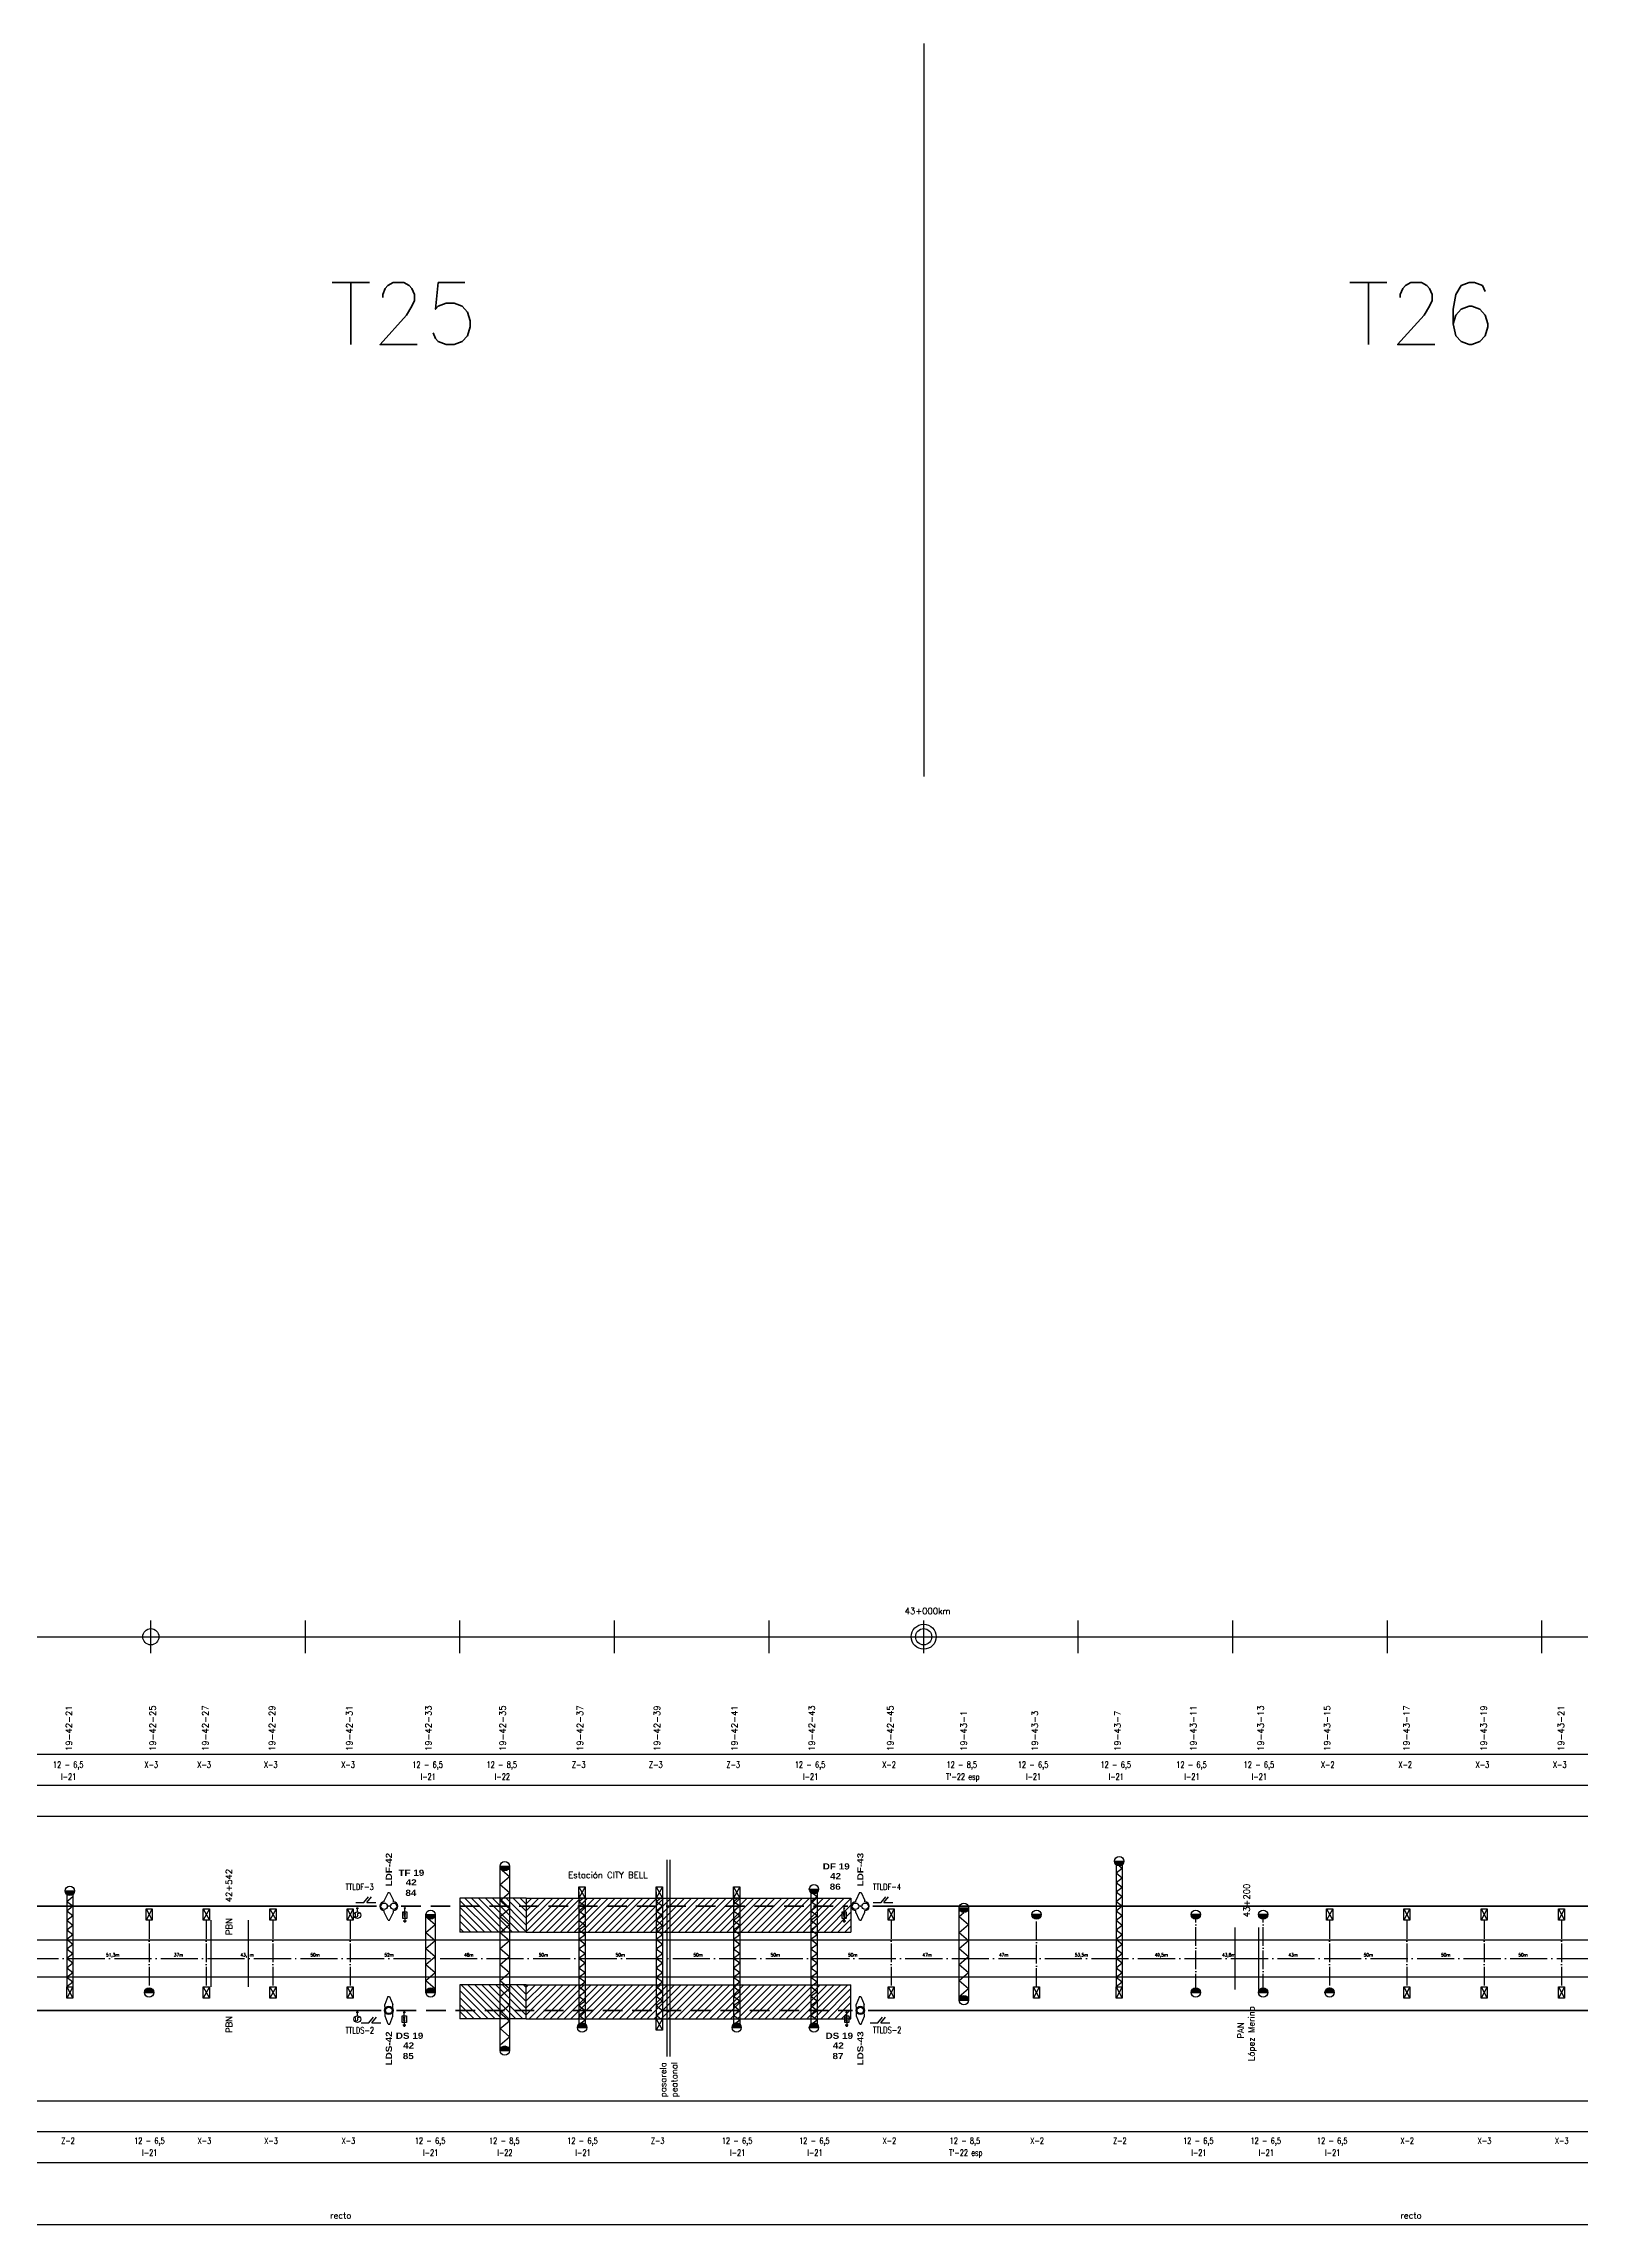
# Model space of a CAD drawing. Header units: millimetres. Extents: x 63 to 27368, y 135 to 1565.
# Drawn here: x 16999 to 17994, y 155 to 1565 of the extents above; entities that cross this region are included whole.
import ezdxf

# ---------------------------------------------------------------- set-up
doc = ezdxf.new("R2010")
doc.units = ezdxf.units.MM
doc.linetypes.add('ACAD_ISO04W100', pattern=[30, 24, -3, 0, -3])
doc.linetypes.add('DASHED', pattern=[19.05, 12.7, -6.35])
for name, color, linetype in [('CARTELES', 7, 'Continuous'), ('catenaria via ascendente', 7, 'Continuous'), ('catenaria vía descendente', 7, 'Continuous'), ('Descargadores', 30, 'Continuous'), ('Eje de entrevías', 254, 'Continuous'), ('ESQUEMA', 7, 'Continuous'), ('LDF', 5, 'Continuous'), ('LDS', 1, 'Continuous'), ('longitud vano', 7, 'Continuous'), ('Nº de poste', 6, 'Continuous'), ('progresivas', 4, 'Continuous'), ('retención LDF-LDS', 6, 'Continuous'), ('Seccionamiento', 20, 'Continuous'), ('TEXTOS', 3, 'Continuous')]:
    doc.layers.add(name, color=color, linetype=linetype)
doc.styles.add('ROMANS', font='romans.shx', dxfattribs={"width": 0.7})
doc.styles.add('SIMPLEX', font='simplex.shx', dxfattribs={"width": 0.75})
doc.styles.add('STYLE1', font='romans.shx')
doc.styles.add('TEXTO_SELLO', font='')
doc.styles.get('TEXTO_SELLO').set_extended_font_data('Arial Black', bold=True)
pattern_1 = [(45, (3581.6194, 0), (-2.245064, 2.245064), [])]
pattern_2 = [(135, (9, 0), (-2.24506403, -2.24506403), [])]

# ---------------------------------------------------------------- blocks, each defined once
blk = doc.blocks.new('Retención LDS')
at = {"layer": 'retención LDF-LDS', "color": 4}
for p, q in [((-0.6, 9), (-2.6, 3.8)), ((-2.5, 1), (-2.6, 3.8)), ((-0.6, 9), (0.4, 9)), ((0.4, 9), (2.5, 3.8)), ((2.5, 1.1), (2.5, 3.8)), ((-2.5, -3.8), (-2.5, -1.1)), ((-0.4, -9), (-2.5, -3.8)), ((-0.4, -9), (0.6, -9)), ((0.6, -9), (2.6, -3.8)), ((2.6, -3.8), (2.5, -1))]:
    blk.add_line(p, q, dxfattribs=at)
for radius in [2.73, 2.1]:
    blk.add_circle((0, 0), radius, dxfattribs=at)
blk = doc.blocks.new('Retención LDF')
at = {"color": 5}
blk.add_circle((0, 0), 0.128, dxfattribs=at)
at = {"layer": 'retención LDF-LDS', "color": 5}
for p, q in [((-0.5, 9), (-3, 3.8)), ((-3, 2.8), (-3, 3.8)), ((1, 0), (-1, 0)), ((-0.5, 9), (0.5, 9)), ((0.5, 9), (3, 3.8)), ((3, 2.8), (3, 3.8)), ((-3, -3.8), (-3, -2.8)), ((-0.5, -9), (-3, -3.8)), ((-0.5, -9), (0.5, -9)), ((0.5, -9), (3, -3.8)), ((3, -3.8), (3, -2.8))]:
    blk.add_line(p, q, dxfattribs=at)
for centre in [(-3.1, 0), (3.1, 0)]:
    blk.add_circle(centre, 2.1, dxfattribs=at)
for centre, start, end in [((-3, 0), 90, 270), ((3, 0), 270, 90)]:
    blk.add_arc(centre, 2.79, start, end, dxfattribs=at)
blk = doc.blocks.new('Descargador')
at = {"color": 30}
for p, q in [((0, -3.8), (0, 0)), ((0, -4), (-0.5, -3.1)), ((0, -4.8), (-0.5, -3.9)), ((0, -5.6), (-0.5, -4.7)), ((0, -4), (0.5, -3.1)), ((0, -4.8), (0.5, -3.9)), ((0, -5.6), (0.5, -4.7))]:
    blk.add_line(p, q, dxfattribs=at)
at = {"layer": 'Descargadores', "color": 30}
for p, q in [((-1, -8.1), (1, -8.1)), ((-0.7, -8.5), (0.7, -8.5)), ((-0.4, -8.9), (0.4, -8.9)), ((0, -5.6), (0, -8.1))]:
    blk.add_line(p, q, dxfattribs=at)
blk.add_lwpolyline([(-1.3, -2.3), (1.3, -2.3), (1.3, -6.6), (-1.3, -6.6)], close=True, dxfattribs=at)
blk.add_circle((0, 0), 0.381, dxfattribs=at)
blk = doc.blocks.new('Seccionador')
at = {"layer": 'Seccionamiento'}
for p, q in [((-5.1, 0), (0, 0)), ((0, 0), (3, 3.7)), ((1.9, 0), (4.9, 3.7)), ((1.9, 0), (7.7, 0))]:
    blk.add_line(p, q, dxfattribs=at)
blk = doc.blocks.new('Localizador falla')
at = {"color": 30}
blk.add_line((0, -2.2), (0, 0), dxfattribs=at)
at = {"layer": 'Descargadores', "color": 30}
for centre, radius in [((0, 0), 0.381), ((0, -4.4), 2.18)]:
    blk.add_circle(centre, radius, dxfattribs=at)
at = {"layer": 'ESQUEMA', "color": 7, "style": 'ROMANS', "width": 0.9}
blk.add_text('LF', height=2, dxfattribs=at).set_placement((-1.5, -5.4))

msp = doc.modelspace()

# ---------------------------------------------------------------- hatches: boundary and pattern name
for points in [[(17300.2, 386.6), (17294.2, 386.6, 1)], [(17697.7, 389.9), (17691.7, 389.9, 1)], [(17018.8, 370.7), (17012.8, 370.7, 1)], [(17500.2, 371.8), (17494.2, 371.8, 1)], [(17252.2, 355.3), (17246.2, 355.3, 1)], [(17597.2, 359.7), (17591.2, 359.7, 1)], [(17638.2, 355.3), (17644.2, 355.3, -1)], [(17741.2, 355.3), (17747.2, 355.3, -1)], [(17784.8, 355.3), (17790.8, 355.3, -1)], [(17070.1, 305), (17064.1, 305, -1)], [(17252.2, 305), (17246.2, 305, -1)], [(17597.2, 300), (17591.2, 300, -1)], [(17747.2, 305), (17741.2, 305, -1)], [(17790.8, 305), (17784.8, 305, -1)], [(17833.8, 305), (17827.8, 305, -1)], [(17350.2, 282.3), (17344.2, 282.3, -1)], [(17450.2, 282.3), (17444.2, 282.3, -1)], [(17500.2, 282.3), (17494.2, 282.3, -1)], [(17300.2, 267.4), (17294.2, 267.4, -1)]]:
    msp.add_hatch(color=256).paths.add_polyline_path(points)
h = msp.add_hatch()
h.set_pattern_fill('ANSI31', color=8, angle=90, style=0)
h.set_pattern_definition(pattern_2)
h.paths.add_polyline_path([(17311.1, 366), (17268.2, 366), (17268.2, 344), (17311.1, 344)])
h = msp.add_hatch()
h.set_pattern_fill('ANSI31', color=8, style=0)
h.set_pattern_definition(pattern_1)
h.paths.add_polyline_path([(17311.1, 366), (17311.1, 344), (17521.1, 344), (17521.1, 366)])
h = msp.add_hatch()
h.set_pattern_fill('ANSI31', color=8, angle=90, style=0)
h.set_pattern_definition(pattern_2)
h.paths.add_polyline_path([(17311.1, 288), (17268.2, 288), (17268.2, 310), (17311.1, 310)])
h = msp.add_hatch()
h.set_pattern_fill('ANSI31', color=8, style=0)
h.set_pattern_definition(pattern_1)
h.paths.add_polyline_path([(17311.1, 310), (17311.1, 288), (17521.1, 288), (17521.1, 310)])

# ---------------------------------------------------------------- linework, layer by layer
for p, q in [((17568.2, 1565.1), (17568.2, 1091.2)), ((17068.2, 524.4), (17068.2, 545.6)), ((17168.2, 524.4), (17168.2, 545.6)), ((17268.2, 524.4), (17268.2, 545.6)), ((17368.2, 524.4), (17368.2, 545.6)), ((17468.2, 524.4), (17468.2, 545.6)), ((17568.2, 524.4), (17568.2, 545.6)), ((17668.2, 524.4), (17668.2, 545.6)), ((17768.2, 524.4), (17768.2, 545.6)), ((17868.2, 524.4), (17868.2, 545.6)), ((17968.2, 524.4), (17968.2, 545.6)), ((68.2, 535), (27368.2, 535)), ((68.2, 459), (27368.2, 459)), ((68.2, 439), (27368.2, 439)), ((68.2, 419), (27368.2, 419)), ((17294.2, 386.6), (17300.2, 386.6)), ((17294.2, 267.4), (17294.2, 386.6)), ((17294.2, 385.2), (17300.2, 380)), ((17300.2, 386.6), (17300.2, 267.4)), ((17402.2, 263.6), (17402.2, 390.8)), ((17404.2, 263.6), (17404.2, 390.8)), ((17691.7, 389.9), (17697.7, 389.9)), ((17692.7, 389.9), (17692.7, 308.6)), ((17692.7, 382.3), (17696.7, 385.4)), ((17692.7, 382.3), (17696.7, 379.2)), ((17694.7, 386.9), (17696.7, 385.4)), ((17696.7, 389.9), (17696.7, 308.6)), ((17012.8, 370.7), (17018.8, 370.7)), ((17013.8, 368.5), (17013.8, 308.6)), ((17013.8, 363.9), (17017.8, 367)), ((17017.8, 368.5), (17017.8, 308.6)), ((17294.2, 374.9), (17300.2, 380)), ((17294.2, 374.9), (17300.2, 369.7)), ((17294.2, 364.5), (17300.2, 369.7)), ((17300.2, 375.6), (17300.2, 375.6)), ((17345.2, 373.3), (17349.2, 366)), ((17349.2, 373.3), (17345.2, 366)), ((17345.2, 370.1), (17345.2, 282.3)), ((17349.2, 370.1), (17349.2, 282.3)), ((17395.2, 373.3), (17399.2, 366)), ((17399.2, 373.3), (17395.2, 366)), ((17395.2, 370.1), (17395.2, 288)), ((17399.2, 370.1), (17399.2, 288)), ((17445.2, 373.3), (17449.2, 366)), ((17449.2, 373.3), (17445.2, 366)), ((17445.2, 370.1), (17445.2, 282.3)), ((17449.2, 370.1), (17449.2, 282.3)), ((17494.2, 371.8), (17500.2, 371.8)), ((17495.2, 370.1), (17495.2, 282.3)), ((17495.2, 370.1), (17499.2, 367)), ((17495.2, 363.9), (17499.2, 367)), ((17499.2, 370.1), (17499.2, 282.3)), ((17692.7, 376.2), (17696.7, 379.2)), ((17692.7, 376.2), (17696.7, 373.1)), ((17692.7, 370.1), (17696.7, 373.1)), ((17692.7, 370.1), (17696.7, 367)), ((17692.7, 363.9), (17696.7, 367)), ((17013.8, 363.9), (17017.8, 360.9)), ((17013.8, 357.8), (17017.8, 360.9)), ((17013.8, 357.8), (17017.8, 354.7)), ((17013.8, 351.7), (17017.8, 354.7)), ((17065.1, 359), (17069.1, 351.7)), ((17069.1, 359), (17065.1, 351.7)), ((17102.1, 359), (17106.1, 351.7)), ((17106.1, 359), (17102.1, 351.7)), ((17145.2, 359), (17149.2, 351.7)), ((17149.2, 359), (17145.2, 351.7)), ((17195.2, 359), (17199.2, 351.7)), ((17199.2, 359), (17195.2, 351.7)), ((17246.2, 355.3), (17252.2, 355.3)), ((17246.2, 305), (17246.2, 355.3)), ((17246.2, 354.1), (17247.6, 355.3)), ((17246.2, 354.1), (17252.2, 348.9)), ((17252.2, 355.3), (17252.2, 305)), ((17252.2, 354.9), (17252.2, 354.9)), ((17268.2, 366), (17268.2, 344)), ((17311.1, 366), (17268.2, 366)), ((17294.2, 364.5), (17300.2, 359.3)), ((17294.2, 354.1), (17300.2, 359.3)), ((17294.2, 354.1), (17300.2, 348.9)), ((17300.2, 354.9), (17300.2, 354.9)), ((17311.1, 366), (17311.1, 344)), ((17311.1, 366), (17521.1, 366)), ((17345.2, 363.9), (17347.9, 366)), ((17345.2, 363.9), (17349.2, 360.9)), ((17345.2, 357.8), (17349.2, 360.9)), ((17345.2, 357.8), (17349.2, 354.7)), ((17345.2, 351.7), (17349.2, 354.7)), ((17395.2, 363.9), (17397.9, 366)), ((17395.2, 363.9), (17399.2, 360.9)), ((17395.2, 357.8), (17399.2, 360.9)), ((17395.2, 357.8), (17399.2, 354.7)), ((17395.2, 351.7), (17399.2, 354.7)), ((17445.2, 363.9), (17447.9, 366)), ((17445.2, 363.9), (17449.2, 360.9)), ((17445.2, 357.8), (17449.2, 360.9)), ((17445.2, 357.8), (17449.2, 354.7)), ((17445.2, 351.7), (17449.2, 354.7)), ((17495.2, 363.9), (17499.2, 360.9)), ((17495.2, 357.8), (17499.2, 360.9)), ((17495.2, 357.8), (17499.2, 354.7)), ((17495.2, 351.7), (17499.2, 354.7)), ((17521.1, 366), (17521.1, 344)), ((17545.2, 359), (17549.2, 351.7)), ((17549.2, 359), (17545.2, 351.7)), ((17591.2, 359.7), (17597.2, 359.7)), ((17591.2, 300), (17591.2, 359.7)), ((17591.2, 354.1), (17594.2, 356.7)), ((17591.2, 354.1), (17597.2, 348.9)), ((17597.2, 359.7), (17597.2, 300)), ((17597.2, 359.3), (17597.2, 359.3)), ((17644.2, 355.3), (17638.2, 355.3)), ((17692.7, 363.9), (17696.7, 360.9)), ((17692.7, 357.8), (17696.7, 360.9)), ((17692.7, 357.8), (17696.7, 354.7)), ((17692.7, 351.7), (17696.7, 354.7)), ((17747.2, 355.3), (17741.2, 355.3)), ((17790.8, 355.3), (17784.8, 355.3)), ((17828.8, 359), (17832.8, 351.7)), ((17832.8, 359), (17828.8, 351.7)), ((17878.8, 359), (17882.8, 351.7)), ((17882.8, 359), (17878.8, 351.7)), ((17928.8, 359), (17932.8, 351.7)), ((17932.8, 359), (17928.8, 351.7)), ((17978.8, 359), (17982.8, 351.7)), ((17982.8, 359), (17978.8, 351.7)), ((17013.8, 351.7), (17017.8, 348.6)), ((17013.8, 345.5), (17017.8, 348.6)), ((17013.8, 345.5), (17017.8, 342.5)), ((17013.8, 339.4), (17017.8, 342.5)), ((17013.8, 339.4), (17017.8, 336.3)), ((17246.2, 343.8), (17252.2, 348.9)), ((17246.2, 343.8), (17252.2, 338.6)), ((17246.2, 333.4), (17252.2, 338.6)), ((17311.1, 344), (17268.2, 344)), ((17294.2, 343.8), (17300.2, 348.9)), ((17294.2, 343.8), (17300.2, 338.6)), ((17294.2, 333.4), (17300.2, 338.6)), ((17311.1, 344), (17521.1, 344)), ((17345.2, 351.7), (17349.2, 348.6)), ((17345.2, 345.5), (17349.2, 348.6)), ((17345.2, 345.5), (17349.2, 342.5)), ((17345.2, 339.4), (17349.2, 342.5)), ((17345.2, 339.4), (17349.2, 336.3)), ((17395.2, 351.7), (17399.2, 348.6)), ((17395.2, 345.5), (17399.2, 348.6)), ((17395.2, 345.5), (17399.2, 342.5)), ((17395.2, 339.4), (17399.2, 342.5)), ((17395.2, 339.4), (17399.2, 336.3)), ((17445.2, 351.7), (17449.2, 348.6)), ((17445.2, 345.5), (17449.2, 348.6)), ((17445.2, 345.5), (17449.2, 342.5)), ((17445.2, 339.4), (17449.2, 342.5)), ((17445.2, 339.4), (17449.2, 336.3)), ((17495.2, 351.7), (17499.2, 348.6)), ((17495.2, 345.5), (17499.2, 348.6)), ((17495.2, 345.5), (17499.2, 342.5)), ((17495.2, 339.4), (17499.2, 342.5)), ((17495.2, 339.4), (17499.2, 336.3)), ((17591.2, 343.8), (17597.2, 348.9)), ((17591.2, 343.8), (17597.2, 338.6)), ((17591.2, 333.4), (17597.2, 338.6)), ((17692.7, 351.7), (17696.7, 348.6)), ((17692.7, 345.5), (17696.7, 348.6)), ((17692.7, 345.5), (17696.7, 342.5)), ((17692.7, 339.4), (17696.7, 342.5)), ((17692.7, 339.4), (17696.7, 336.3)), ((17769.5, 347), (17769.5, 307)), ((17784.8, 347), (17784.8, 307)), ((17013.8, 333.3), (17017.8, 336.3)), ((17013.8, 333.3), (17017.8, 330.2)), ((17013.8, 327.2), (17017.8, 330.2)), ((17013.8, 327.2), (17017.8, 324.1)), ((17246.2, 333.4), (17252.2, 328.2)), ((17246.2, 323), (17252.2, 328.2)), ((17294.2, 333.4), (17300.2, 328.2)), ((17294.2, 323), (17300.2, 328.2)), ((17345.2, 333.3), (17349.2, 336.3)), ((17345.2, 333.3), (17349.2, 330.2)), ((17345.2, 327.2), (17349.2, 330.2)), ((17345.2, 327.2), (17349.2, 324.1)), ((17395.2, 333.3), (17399.2, 336.3)), ((17395.2, 333.3), (17399.2, 330.2)), ((17395.2, 327.2), (17399.2, 330.2)), ((17395.2, 327.2), (17399.2, 324.1)), ((17445.2, 333.3), (17449.2, 336.3)), ((17445.2, 333.3), (17449.2, 330.2)), ((17445.2, 327.2), (17449.2, 330.2)), ((17445.2, 327.2), (17449.2, 324.1)), ((17495.2, 333.3), (17499.2, 336.3)), ((17495.2, 333.3), (17499.2, 330.2)), ((17495.2, 327.2), (17499.2, 330.2)), ((17495.2, 327.2), (17499.2, 324.1)), ((17591.2, 333.4), (17597.2, 328.2)), ((17591.2, 323), (17597.2, 328.2)), ((17692.7, 333.3), (17696.7, 336.3)), ((17692.7, 333.3), (17696.7, 330.2)), ((17692.7, 327.2), (17696.7, 330.2)), ((17692.7, 327.2), (17696.7, 324.1)), ((17769.5, 327), (17784.8, 327)), ((17013.8, 321), (17017.8, 324.1)), ((17013.8, 321), (17017.8, 318)), ((17013.8, 314.9), (17017.8, 318)), ((17013.8, 314.9), (17017.8, 311.8)), ((17013.8, 308.8), (17017.8, 311.8)), ((17246.2, 323), (17252.2, 317.8)), ((17246.2, 312.7), (17252.2, 317.8)), ((17246.2, 312.7), (17252.2, 307.5)), ((17294.2, 323), (17300.2, 317.8)), ((17294.2, 312.7), (17300.2, 317.8)), ((17294.2, 312.7), (17300.2, 307.5)), ((17345.2, 321), (17349.2, 324.1)), ((17345.2, 321), (17349.2, 318)), ((17345.2, 314.9), (17349.2, 318)), ((17345.2, 314.9), (17349.2, 311.8)), ((17345.2, 308.8), (17349.2, 311.8)), ((17395.2, 321), (17399.2, 324.1)), ((17395.2, 321), (17399.2, 318)), ((17395.2, 314.9), (17399.2, 318)), ((17395.2, 314.9), (17399.2, 311.8)), ((17395.2, 308.8), (17399.2, 311.8)), ((17445.2, 321), (17449.2, 324.1)), ((17445.2, 321), (17449.2, 318)), ((17445.2, 314.9), (17449.2, 318)), ((17445.2, 314.9), (17449.2, 311.8)), ((17445.2, 308.8), (17449.2, 311.8)), ((17495.2, 321), (17499.2, 324.1)), ((17495.2, 321), (17499.2, 318)), ((17495.2, 314.9), (17499.2, 318)), ((17495.2, 314.9), (17499.2, 311.8)), ((17495.2, 308.8), (17499.2, 311.8)), ((17591.2, 323), (17597.2, 317.8)), ((17591.2, 312.7), (17597.2, 317.8)), ((17591.2, 312.7), (17597.2, 307.5)), ((17692.7, 321), (17696.7, 324.1)), ((17692.7, 321), (17696.7, 318)), ((17692.7, 314.9), (17696.7, 318)), ((17692.7, 314.9), (17696.7, 311.8)), ((17692.7, 308.8), (17696.7, 311.8)), ((17013.8, 308.6), (17017.8, 301.3)), ((17017.8, 308.6), (17013.8, 301.3)), ((17064.1, 305), (17070.1, 305)), ((17102.1, 308.6), (17106.1, 301.3)), ((17106.1, 308.6), (17102.1, 301.3)), ((17145.2, 308.6), (17149.2, 301.3)), ((17149.2, 308.6), (17145.2, 301.3)), ((17195.2, 308.6), (17199.2, 301.3)), ((17199.2, 308.6), (17195.2, 301.3)), ((17246.2, 305), (17252.2, 305)), ((17249.3, 305), (17252.2, 307.5)), ((17311.1, 310), (17268.2, 310)), ((17268.2, 310), (17268.2, 288)), ((17294.2, 302.3), (17300.2, 307.5)), ((17294.2, 302.3), (17300.2, 297.1)), ((17294.2, 291.9), (17300.2, 297.1)), ((17311.1, 288), (17311.1, 310)), ((17311.1, 310), (17521.1, 310)), ((17345.2, 308.8), (17349.2, 305.7)), ((17345.2, 302.6), (17349.2, 305.7)), ((17345.2, 302.6), (17349.2, 299.6)), ((17345.2, 296.5), (17349.2, 299.6)), ((17345.2, 296.5), (17349.2, 293.4)), ((17395.2, 308.8), (17399.2, 305.7)), ((17395.2, 302.6), (17399.2, 305.7)), ((17395.2, 302.6), (17399.2, 299.6)), ((17395.2, 296.5), (17399.2, 299.6)), ((17395.2, 296.5), (17399.2, 293.4)), ((17445.2, 308.8), (17449.2, 305.7)), ((17445.2, 302.6), (17449.2, 305.7)), ((17445.2, 302.6), (17449.2, 299.6)), ((17445.2, 296.5), (17449.2, 299.6)), ((17445.2, 296.5), (17449.2, 293.4)), ((17495.2, 308.8), (17499.2, 305.7)), ((17495.2, 302.6), (17499.2, 305.7)), ((17495.2, 302.6), (17499.2, 299.6)), ((17495.2, 296.5), (17499.2, 299.6)), ((17495.2, 296.5), (17499.2, 293.4)), ((17521.1, 288), (17521.1, 310)), ((17545.2, 308.6), (17549.2, 301.3)), ((17549.2, 308.6), (17545.2, 301.3)), ((17591.2, 302.3), (17597.2, 307.5)), ((17591.2, 302.3), (17591.8, 301.8)), ((17591.2, 300), (17597.2, 300)), ((17643.2, 301.3), (17639.2, 308.6)), ((17639.2, 301.3), (17643.2, 308.6)), ((17692.7, 308.6), (17696.7, 301.3)), ((17696.7, 308.6), (17692.7, 301.3)), ((17741.2, 305), (17747.2, 305)), ((17784.8, 305), (17790.8, 305)), ((17827.8, 305), (17833.8, 305)), ((17878.8, 308.6), (17882.8, 301.3)), ((17882.8, 308.6), (17878.8, 301.3)), ((17928.8, 308.6), (17932.8, 301.3)), ((17932.8, 308.6), (17928.8, 301.3)), ((17978.8, 308.6), (17982.8, 301.3)), ((17982.8, 308.6), (17978.8, 301.3)), ((17311.1, 288), (17268.2, 288)), ((17294.2, 291.9), (17300.2, 286.7)), ((17294.2, 281.6), (17300.2, 286.7)), ((17311.1, 288), (17521.1, 288)), ((17344.2, 282.3), (17350.2, 282.3)), ((17345.2, 290.4), (17349.2, 293.4)), ((17345.2, 290.4), (17349.2, 287.3)), ((17345.2, 284.2), (17349.2, 287.3)), ((17395.2, 290.4), (17399.2, 293.4)), ((17395.2, 290.4), (17398.2, 288)), ((17395.2, 288), (17399.2, 280.7)), ((17399.2, 288), (17395.2, 280.7)), ((17444.2, 282.3), (17450.2, 282.3)), ((17445.2, 290.4), (17449.2, 293.4)), ((17445.2, 290.4), (17449.2, 287.3)), ((17445.2, 284.2), (17449.2, 287.3)), ((17494.2, 282.3), (17500.2, 282.3)), ((17495.2, 290.4), (17499.2, 293.4)), ((17495.2, 290.4), (17499.2, 287.3)), ((17495.2, 284.2), (17499.2, 287.3)), ((17294.2, 281.6), (17300.2, 276.4)), ((17294.2, 271.2), (17300.2, 276.4)), ((17294.2, 267.4), (17300.2, 267.4)), ((68.2, 235), (27368.2, 235)), ((68.2, 215), (27368.2, 215)), ((68.2, 195), (27368.2, 195)), ((12948.8, 155), (20944.3, 155))]:
    msp.add_line(p, q)
at = {"linetype": 'ACAD_ISO04W100', "ltscale": 0.5}
for p, q in [((17067.1, 351.7), (17067.1, 308)), ((17104.1, 351.7), (17104.1, 308.6)), ((17147.2, 351.7), (17147.2, 308.6)), ((17197.2, 351.7), (17197.2, 308.6)), ((17547.2, 351.7), (17547.2, 308.6)), ((17641.2, 308.6), (17641.2, 352.3)), ((17744.2, 305), (17744.2, 352.3)), ((17787.8, 305), (17787.8, 352.3)), ((17830.8, 351.7), (17830.8, 305)), ((17880.8, 351.7), (17880.8, 308.6)), ((17930.8, 351.7), (17930.8, 308.6)), ((17980.8, 351.7), (17980.8, 308.6))]:
    msp.add_line(p, q, dxfattribs=at)
at = {"linetype": 'Continuous', "ltscale": 0.5}
for p, q in [((17107, 351.7), (17107, 308.6)), ((17131.2, 351.7), (17131.2, 308.6))]:
    msp.add_line(p, q, dxfattribs=at)
for points in [[(17345.2, 373.3), (17349.2, 373.3), (17349.2, 366), (17345.2, 366)], [(17395.2, 373.3), (17399.2, 373.3), (17399.2, 366), (17395.2, 366)], [(17445.2, 373.3), (17449.2, 373.3), (17449.2, 366), (17445.2, 366)], [(17065.1, 359), (17069.1, 359), (17069.1, 351.7), (17065.1, 351.7)], [(17102.1, 359), (17106.1, 359), (17106.1, 351.7), (17102.1, 351.7)], [(17145.2, 359), (17149.2, 359), (17149.2, 351.7), (17145.2, 351.7)], [(17195.2, 359), (17199.2, 359), (17199.2, 351.7), (17195.2, 351.7)], [(17545.2, 359), (17549.2, 359), (17549.2, 351.7), (17545.2, 351.7)], [(17828.8, 359), (17832.8, 359), (17832.8, 351.7), (17828.8, 351.7)], [(17878.8, 359), (17882.8, 359), (17882.8, 351.7), (17878.8, 351.7)], [(17928.8, 359), (17932.8, 359), (17932.8, 351.7), (17928.8, 351.7)], [(17978.8, 359), (17982.8, 359), (17982.8, 351.7), (17978.8, 351.7)], [(17013.8, 308.6), (17017.8, 308.6), (17017.8, 301.3), (17013.8, 301.3)], [(17102.1, 308.6), (17106.1, 308.6), (17106.1, 301.3), (17102.1, 301.3)], [(17145.2, 308.6), (17149.2, 308.6), (17149.2, 301.3), (17145.2, 301.3)], [(17195.2, 308.6), (17199.2, 308.6), (17199.2, 301.3), (17195.2, 301.3)], [(17545.2, 308.6), (17549.2, 308.6), (17549.2, 301.3), (17545.2, 301.3)], [(17643.2, 301.3), (17639.2, 301.3), (17639.2, 308.6), (17643.2, 308.6)], [(17692.7, 308.6), (17696.7, 308.6), (17696.7, 301.3), (17692.7, 301.3)], [(17878.8, 308.6), (17882.8, 308.6), (17882.8, 301.3), (17878.8, 301.3)], [(17928.8, 308.6), (17932.8, 308.6), (17932.8, 301.3), (17928.8, 301.3)], [(17978.8, 308.6), (17982.8, 308.6), (17982.8, 301.3), (17978.8, 301.3)], [(17395.2, 288), (17399.2, 288), (17399.2, 280.7), (17395.2, 280.7)]]:
    msp.add_lwpolyline(points, close=True)
for centre, radius in [((17068.2, 535), 5.24), ((17568.2, 535), 8.09), ((17568.2, 535), 5.24), ((17297.2, 386.6), 3), ((17694.7, 389.9), 3), ((17015.8, 370.7), 3), ((17497.2, 371.8), 3), ((17249.2, 355.3), 3), ((17594.2, 359.7), 3), ((17641.2, 355.3), 3), ((17744.2, 355.3), 3), ((17787.8, 355.3), 3), ((17067.1, 305), 3), ((17249.2, 305), 3), ((17594.2, 300), 3), ((17744.2, 305), 3), ((17787.8, 305), 3), ((17830.8, 305), 3), ((17347.2, 282.3), 3), ((17447.2, 282.3), 3), ((17497.2, 282.3), 3), ((17297.2, 267.4), 3)]:
    msp.add_circle(centre, radius)
at = {"layer": 'catenaria via ascendente'}
for p, q in [((68.2, 339), (27368.2, 339)), ((68.2, 315), (26873.7, 315))]:
    msp.add_line(p, q, dxfattribs=at)
at = {"layer": 'catenaria vía descendente'}
msp.add_line((17302.1, 315), (27368.2, 315), dxfattribs=at)
at = {"layer": 'Eje de entrevías', "linetype": 'ACAD_ISO04W100'}
msp.add_line((68.2, 327), (27368.2, 327), dxfattribs=at)
at = {"layer": 'LDF', "lineweight": 50}
for p, q in [((15581.5, 360.7), (17214.2, 360.7)), ((17535.2, 360.7), (18972.1, 360.7))]:
    msp.add_line(p, q, dxfattribs=at)
at = {"layer": 'LDF', "linetype": 'DASHED', "lineweight": 50}
msp.add_line((17230.2, 360.7), (17519.2, 360.7), dxfattribs=at)
at = {"layer": 'LDS', "lineweight": 50}
for p, q in [((15578.5, 293.4), (17217.2, 293.4)), ((17532.2, 293.4), (18975.1, 293.4))]:
    msp.add_line(p, q, dxfattribs=at)
at = {"layer": 'LDS', "linetype": 'DASHED', "lineweight": 50}
msp.add_line((17227.2, 293.4), (17522.2, 293.4), dxfattribs=at)

# ---------------------------------------------------------------- block references
for name, p in [('Retención LDF', (17222.2, 360.7)), ('Retención LDF', (17527.2, 360.7)), ('Retención LDS', (17222.2, 293.4)), ('Retención LDS', (17527.2, 293.4))]:
    msp.add_blockref(name, p)
at = {"layer": 'Descargadores', "color": 30}
for name, p in [('Localizador falla', (17201.8, 359.4)), ('Descargador', (17232.5, 359.5)), ('Descargador', (17516.8, 359.5)), ('Localizador falla', (17201.8, 292.1)), ('Descargador', (17232.2, 292.1)), ('Descargador', (17518.4, 292.1))]:
    msp.add_blockref(name, p, dxfattribs=at)
at = {"layer": 'Seccionamiento'}
for p in [(17206, 363.1), (17540.6, 363.1), (17209.3, 285.4), (17538.6, 285.4)]:
    msp.add_blockref('Seccionador', p, dxfattribs=at)

# ---------------------------------------------------------------- texts
at = {"color": 3, "linetype": 'Continuous', "style": 'STYLE1'}
for s, p in [('T25', (17183.9, 1370.5)), ('T26', (17842.2, 1370.5))]:
    msp.add_text(s, height=40, dxfattribs=at).set_placement(p)
at = {"linetype": 'Continuous', "style": 'TEXTO_SELLO'}
for s, p in [('LDF-42', (17224.2, 373.6)), ('LDF-43', (17529.2, 373.6)), ('LDS-42', (17224.2, 257.8)), ('LDS-43', (17529.2, 257.8))]:
    msp.add_text(s, height=4, rotation=90, dxfattribs=at).set_placement(p)
at = {"linetype": 'Continuous', "style": 'SIMPLEX', "width": 0.75}
for s, p in [('TTLDF-3', (17194.2, 371.3)), ('TTLDF-4', (17535.3, 371.3)), ('TTLDS-2', (17194.2, 278.5)), ('TTLDS-2', (17535.3, 278.7))]:
    msp.add_text(s, height=4, dxfattribs=at).set_placement(p)
at = {"layer": 'CARTELES', "linetype": 'Continuous', "style": 'TEXTO_SELLO'}
for s, p in [('TF 19', (17228.4, 380.4)), ('DF 19', (17502.9, 384.5)), ('42', (17507.6, 378.2)), ('84', (17232.9, 367.4)), ('42', (17233.1, 374.2)), ('86', (17507.4, 371.4)), ('DS 19', (17226.7, 275)), ('42', (17231.4, 268.7)), ('DS 19', (17504.7, 275)), ('42', (17509.4, 268.7)), ('85', (17231.2, 261.9)), ('87', (17509.2, 261.9))]:
    msp.add_text(s, height=4, dxfattribs=at).set_placement(p)
at = {"layer": 'longitud vano', "linetype": 'Continuous', "style": 'STYLE1'}
for s, p in [('51,3m', (17039.2, 328.3)), ('37m', (17083.1, 328.3)), ('43,1m', (17126.2, 328.3)), ('50m', (17171.4, 328.3)), ('52m', (17219.3, 328.3)), ('48m', (17270.9, 328.3)), ('50m', (17319.2, 328.3)), ('50m', (17368.9, 328.3)), ('50m', (17419.2, 328.3)), ('50m', (17469.2, 328.3)), ('50m', (17519.3, 328.3)), ('47m', (17567.4, 328.3)), ('47m', (17616.9, 328.3)), ('53,5m', (17666, 328.3)), ('49,5m', (17717.6, 328.3)), ('43,6m', (17761.2, 328.3)), ('43m', (17804.2, 328.3)), ('50m', (17852.9, 328.3)), ('50m', (17902.9, 328.3)), ('50m', (17952.9, 328.3))]:
    msp.add_text(s, height=2, dxfattribs=at).set_placement(p)
at = {"layer": 'Nº de poste', "linetype": 'Continuous', "style": 'STYLE1'}
for s, p in [('19-42-21', (17017.2, 461.1)), ('19-42-25', (17071.4, 461.1)), ('19-42-27', (17105.5, 461.1)), ('19-42-29', (17148.6, 461.1)), ('19-42-31', (17198.6, 461.1)), ('19-42-33', (17249.8, 461.1)), ('19-42-35', (17297.8, 461.1)), ('19-42-37', (17347.8, 461.1)), ('19-42-39', (17397.7, 461.1)), ('19-42-41', (17447.8, 461.1)), ('19-42-43', (17497.8, 461.1)), ('19-42-45', (17548.6, 461.1)), ('19-43-1', (17596.1, 461.1)), ('19-43-3', (17642.1, 461.1)), ('19-43-7', (17695.6, 461.1)), ('19-43-11', (17744.6, 461.1)), ('19-43-13', (17788.2, 461.1)), ('19-43-15', (17831.2, 461.1)), ('19-43-17', (17882.5, 461.1)), ('19-43-19', (17932.5, 461.1)), ('19-43-21', (17982.5, 461.1))]:
    msp.add_text(s, height=4, rotation=90, dxfattribs=at).set_placement(p)
at = {"layer": 'progresivas', "linetype": 'Continuous', "style": 'STYLE1'}
msp.add_text('43+000km', height=4, dxfattribs=at).set_placement((17555.9, 549.6))
for s, p in [('42+542', (17120.7, 363.3)), ('43+200', (17779.1, 353.7))]:
    msp.add_text(s, height=4, rotation=90, dxfattribs=at).set_placement(p)
at = {"layer": 'TEXTOS', "linetype": 'Continuous', "style": 'STYLE1', "width": 0.7}
for s, p in [('12 - 6,5', (17004.9, 450.3)), ('X-3', (17064.1, 450.3)), ('X-3', (17098.3, 450.3)), ('X-3', (17141.4, 450.3)), ('X-3', (17191.4, 450.3)), ('12 - 6,5', (17237.4, 450.3)), ('12 - 8,5', (17285.4, 450.3)), ('Z-3', (17340.6, 450.3)), ('Z-3', (17390.5, 450.3)), ('Z-3', (17440.6, 450.3)), ('12 - 6,5', (17484.8, 450.3)), ('X-2', (17541.4, 450.3)), ('12 - 8,5', (17583, 450.3)), ('12 - 6,5', (17629.1, 450.3)), ('12 - 6,5', (17682.6, 450.3)), ('12 - 6,5', (17731.6, 450.3)), ('12 - 6,5', (17775.2, 450.3)), ('X-2', (17825.2, 450.3)), ('X-2', (17875.3, 450.3)), ('X-3', (17925.3, 450.3)), ('X-3', (17975.3, 450.3)), ('I-21', (17010.1, 442.5)), ('I-21', (17242.7, 442.5)), ('I-22', (17290.7, 442.5)), ('I-21', (17490.1, 442.5)), ("T'-22 esp", (17582.7, 442.5)), ('I-21', (17634.3, 442.5)), ('I-21', (17687.8, 442.5)), ('I-21', (17736.8, 442.5)), ('I-21', (17780.4, 442.5)), ('Z-2', (17010.2, 207.1)), ('12 - 6,5', (17057.4, 207.1)), ('I-21', (17062.6, 199.4)), ('X-3', (17098.5, 207.1)), ('X-3', (17141.6, 207.1)), ('X-3', (17191.6, 207.1)), ('12 - 6,5', (17239, 207.1)), ('I-21', (17244.3, 199.4)), ('12 - 8,5', (17287, 207.1)), ('I-22', (17292.3, 199.4)), ('12 - 6,5', (17337.6, 207.1)), ('I-21', (17342.9, 199.4)), ('Z-3', (17391.7, 207.1)), ('12 - 6,5', (17437.6, 207.1)), ('I-21', (17442.9, 199.4)), ('12 - 6,5', (17487.6, 207.1)), ('I-21', (17492.9, 199.4)), ('X-2', (17541.6, 207.1)), ("T'-22 esp", (17584.6, 199.4)), ('12 - 8,5', (17585, 207.1)), ('X-2', (17637.2, 207.1)), ('Z-2', (17690.7, 207.1)), ('12 - 6,5', (17736, 207.1)), ('I-21', (17741.3, 199.4)), ('12 - 6,5', (17779.6, 207.1)), ('I-21', (17784.9, 199.4)), ('12 - 6,5', (17822.6, 207.1)), ('I-21', (17827.9, 199.4)), ('X-2', (17876.6, 207.1)), ('X-3', (17926.6, 207.1)), ('X-3', (17976.6, 207.1))]:
    msp.add_text(s, height=4, dxfattribs=at).set_placement(p)
at = {"layer": 'TEXTOS', "linetype": 'Continuous', "style": 'STYLE1'}
for s, p in [('Estación CITY BELL', (17338.2, 378.9)), ('recto', (17184.2, 158.8)), ('recto', (17876.6, 158.8))]:
    msp.add_text(s, height=4, dxfattribs=at).set_placement(p)
for s, p in [('PBN', (17120.8, 342.1)), ('PBN', (17120.8, 278.8)), ('PAN', (17775.3, 275.1)), ('López Merino', (17782.2, 260.6)), ('pasarela', (17401.6, 237.2)), ('peatonal', (17408.8, 237.2))]:
    msp.add_text(s, height=4, rotation=90, dxfattribs=at).set_placement(p)

doc.saveas('drawing.dxf')
